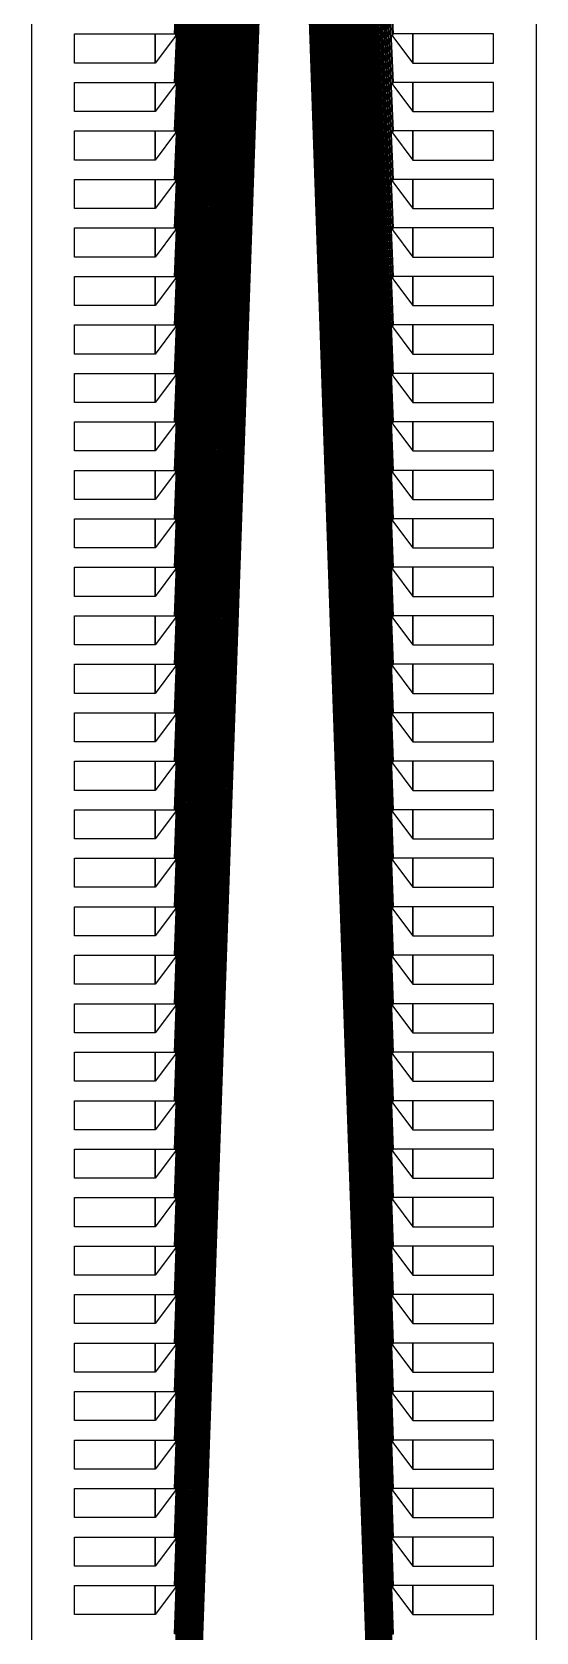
# Model space of a CAD drawing. Header units: inches. Extents: x 106592 to 209533, y 57057 to 74911.
# Drawn here: x 170196 to 171253, y 58989 to 62342 of the extents above; entities that cross this region are included whole.
import ezdxf

# ---------------------------------------------------------------- set-up
doc = ezdxf.new("R2010")
doc.units = ezdxf.units.IN
doc.header["$MEASUREMENT"] = 0
for name, color, linetype in [('metal', 221, 'Continuous'), ('nitride window', 40, 'Continuous'), ('profile', 140, 'Continuous')]:
    doc.layers.add(name, color=color, linetype=linetype)

msp = doc.modelspace()

# ---------------------------------------------------------------- linework, layer by layer
at = {"layer": 'metal'}
for points in [[(170587.7, 63850), (170589.3, 63850), (170496.9, 61626.6), (170494.8, 61626.6)], [(170496.9, 61728.2), (170494.8, 61728.2), (170584.5, 63850), (170586.1, 63850)], [(170581.3, 63850), (170582.9, 63850), (170496.9, 61829.8), (170494.8, 61829.8)], [(170496.9, 61931.4), (170494.8, 61931.4), (170578.1, 63850), (170579.7, 63850)], [(170496.9, 62033), (170494.8, 62033), (170574.9, 63850), (170576.5, 63850)], [(170571.7, 63850), (170573.3, 63850), (170496.9, 62134.6), (170494.8, 62134.6)], [(170590.9, 63850), (170592.5, 63850), (170496.9, 61525), (170494.8, 61525)], [(170594.1, 63850), (170595.7, 63850), (170496.9, 61423.4), (170494.8, 61423.4)], [(170619.7, 63850), (170621.3, 63850), (170496.9, 60610.6), (170494.8, 60610.6)], [(170616.5, 63850), (170618.1, 63850), (170496.9, 60712.2), (170494.8, 60712.2)], [(170597.3, 63850), (170598.9, 63850), (170496.9, 61321.8), (170494.8, 61321.8)], [(170496.9, 61220.2), (170494.8, 61220.2), (170600.5, 63850), (170602.1, 63850)], [(170496.9, 61118.6), (170494.8, 61118.6), (170603.7, 63850), (170605.3, 63850)], [(170606.9, 63850), (170608.5, 63850), (170496.9, 61017), (170494.8, 61017)], [(170496.9, 60915.4), (170494.8, 60915.4), (170610.1, 63850), (170611.7, 63850)], [(170613.3, 63850), (170614.9, 63850), (170496.9, 60813.8), (170494.8, 60813.8)], [(170565.3, 63850), (170566.9, 63850), (170496.9, 62337.8), (170494.8, 62337.8)], [(170568.5, 63850), (170570.1, 63850), (170496.9, 62236.2), (170494.8, 62236.2)], [(170690.1, 63850), (170691.7, 63850), (170496.9, 58375.3), (170494.8, 58375.3)], [(170496.9, 58476.9), (170494.8, 58476.9), (170686.9, 63850), (170688.5, 63850)], [(170683.7, 63850), (170685.3, 63850), (170496.9, 58578.5), (170494.8, 58578.5)], [(170496.9, 58680.1), (170494.8, 58680.1), (170680.5, 63850), (170682.1, 63850)], [(170496.9, 58781.7), (170494.8, 58781.7), (170677.3, 63850), (170678.9, 63850)], [(170674.1, 63850), (170675.7, 63850), (170496.9, 58883.3), (170494.8, 58883.3)], [(170693.3, 63850), (170694.9, 63850), (170496.9, 58273.7), (170494.8, 58273.7)], [(170696.5, 63850), (170698.1, 63850), (170496.9, 58172.1), (170494.8, 58172.1)], [(170722.1, 63850), (170723.7, 63850), (170496.9, 57359.2), (170494.8, 57359.2)], [(170718.9, 63850), (170720.5, 63850), (170496.9, 57460.8), (170494.8, 57460.8)], [(170699.7, 63850), (170701.3, 63850), (170496.9, 58070.5), (170494.8, 58070.5)], [(170496.9, 57968.9), (170494.8, 57968.9), (170702.9, 63850), (170704.5, 63850)], [(170496.9, 57867.3), (170494.8, 57867.3), (170706.1, 63850), (170707.7, 63850)], [(170709.3, 63850), (170710.9, 63850), (170496.9, 57765.6), (170494.8, 57765.6)], [(170496.9, 57664), (170494.8, 57664), (170712.5, 63850), (170714.1, 63850)], [(170715.7, 63850), (170717.3, 63850), (170496.9, 57562.4), (170494.8, 57562.4)], [(170664.5, 63850), (170666.1, 63850), (170496.9, 59188.1), (170494.8, 59188.1)], [(170496.9, 59289.7), (170494.8, 59289.7), (170661.3, 63850), (170662.9, 63850)], [(170658.1, 63850), (170659.7, 63850), (170496.9, 59391.3), (170494.8, 59391.3)], [(170496.9, 59492.9), (170494.8, 59492.9), (170654.9, 63850), (170656.5, 63850)], [(170496.9, 59594.5), (170494.8, 59594.5), (170651.7, 63850), (170653.3, 63850)], [(170648.5, 63850), (170650.1, 63850), (170496.9, 59696.1), (170494.8, 59696.1)], [(170667.7, 63850), (170669.3, 63850), (170496.9, 59086.5), (170494.8, 59086.5)], [(170670.9, 63850), (170672.5, 63850), (170496.9, 58984.9), (170494.8, 58984.9)], [(170645.3, 63850), (170646.9, 63850), (170496.9, 59797.7), (170494.8, 59797.7)], [(170642.1, 63850), (170643.7, 63850), (170496.9, 59899.3), (170494.8, 59899.3)], [(170622.9, 63850), (170624.5, 63850), (170496.9, 60509), (170494.8, 60509)], [(170496.9, 60407.4), (170494.8, 60407.4), (170626.1, 63850), (170627.7, 63850)], [(170496.9, 60305.7), (170494.8, 60305.7), (170629.3, 63850), (170630.9, 63850)], [(170632.5, 63850), (170634.1, 63850), (170496.9, 60204.1), (170494.8, 60204.1)], [(170496.9, 60102.5), (170494.8, 60102.5), (170635.7, 63850), (170637.3, 63850)], [(170638.9, 63850), (170640.5, 63850), (170496.9, 60000.9), (170494.8, 60000.9)], [(170726.9, 63850), (170725.3, 63850), (170952, 57359.2), (170954.1, 57359.2)], [(170730.1, 63850), (170728.5, 63850), (170952, 57460.8), (170954.1, 57460.8)], [(170733.3, 63850), (170731.7, 63850), (170952, 57562.4), (170954.1, 57562.4)], [(170952, 57664), (170954.1, 57664), (170736.5, 63850), (170734.9, 63850)], [(170739.7, 63850), (170738.1, 63850), (170952, 57765.6), (170954.1, 57765.6)], [(170952, 57867.3), (170954.1, 57867.3), (170742.9, 63850), (170741.3, 63850)], [(170952, 57968.9), (170954.1, 57968.9), (170746.1, 63850), (170744.5, 63850)], [(170749.3, 63850), (170747.7, 63850), (170952, 58070.5), (170954.1, 58070.5)], [(170752.5, 63850), (170750.9, 63850), (170952, 58172.1), (170954.1, 58172.1)], [(170755.7, 63850), (170754.1, 63850), (170952, 58273.7), (170954.1, 58273.7)], [(170758.9, 63850), (170757.3, 63850), (170952, 58375.3), (170954.1, 58375.3)], [(170952, 58476.9), (170954.1, 58476.9), (170762.1, 63850), (170760.5, 63850)], [(170765.3, 63850), (170763.7, 63850), (170952, 58578.5), (170954.1, 58578.5)], [(170952, 58680.1), (170954.1, 58680.1), (170768.5, 63850), (170766.9, 63850)], [(170952, 58781.7), (170954.1, 58781.7), (170771.7, 63850), (170770.1, 63850)], [(170774.9, 63850), (170773.3, 63850), (170952, 58883.3), (170954.1, 58883.3)], [(170778.1, 63850), (170776.5, 63850), (170952, 58984.9), (170954.1, 58984.9)], [(170781.3, 63850), (170779.7, 63850), (170952, 59086.5), (170954.1, 59086.5)], [(170784.5, 63850), (170782.9, 63850), (170952, 59188.1), (170954.1, 59188.1)], [(170952, 59289.7), (170954.1, 59289.7), (170787.7, 63850), (170786.1, 63850)], [(170790.9, 63850), (170789.3, 63850), (170952, 59391.3), (170954.1, 59391.3)], [(170952, 59492.9), (170954.1, 59492.9), (170794.1, 63850), (170792.5, 63850)], [(170952, 59594.5), (170954.1, 59594.5), (170797.3, 63850), (170795.7, 63850)], [(170800.5, 63850), (170798.9, 63850), (170952, 59696.1), (170954.1, 59696.1)], [(170803.7, 63850), (170802.1, 63850), (170952, 59797.7), (170954.1, 59797.7)], [(170806.9, 63850), (170805.3, 63850), (170952, 59899.3), (170954.1, 59899.3)], [(170810.1, 63850), (170808.5, 63850), (170952, 60000.9), (170954.1, 60000.9)], [(170952, 60102.5), (170954.1, 60102.5), (170813.3, 63850), (170811.7, 63850)], [(170816.5, 63850), (170814.9, 63850), (170952, 60204.1), (170954.1, 60204.1)], [(170952, 60305.7), (170954.1, 60305.7), (170819.7, 63850), (170818.1, 63850)], [(170952, 60407.4), (170954.1, 60407.4), (170822.9, 63850), (170821.3, 63850)], [(170826.1, 63850), (170824.5, 63850), (170952, 60509), (170954.1, 60509)], [(170829.3, 63850), (170827.7, 63850), (170952, 60610.6), (170954.1, 60610.6)], [(170832.5, 63850), (170830.9, 63850), (170952, 60712.2), (170954.1, 60712.2)], [(170835.7, 63850), (170834.1, 63850), (170952, 60813.8), (170954.1, 60813.8)], [(170952, 60915.4), (170954.1, 60915.4), (170838.9, 63850), (170837.3, 63850)], [(170842.1, 63850), (170840.5, 63850), (170952, 61017), (170954.1, 61017)], [(170952, 61118.6), (170954.1, 61118.6), (170845.3, 63850), (170843.7, 63850)], [(170952, 61220.2), (170954.1, 61220.2), (170848.5, 63850), (170846.9, 63850)], [(170851.7, 63850), (170850.1, 63850), (170952, 61321.8), (170954.1, 61321.8)], [(170854.9, 63850), (170853.3, 63850), (170952, 61423.4), (170954.1, 61423.4)], [(170858.1, 63850), (170856.5, 63850), (170952, 61525), (170954.1, 61525)], [(170861.3, 63850), (170859.7, 63850), (170952, 61626.6), (170954.1, 61626.6)], [(170952, 61728.2), (170954.1, 61728.2), (170864.5, 63850), (170862.9, 63850)], [(170867.7, 63850), (170866.1, 63850), (170952, 61829.8), (170954.1, 61829.8)], [(170952, 61931.4), (170954.1, 61931.4), (170870.9, 63850), (170869.3, 63850)], [(170952, 62033), (170954.1, 62033), (170874.1, 63850), (170872.5, 63850)], [(170877.3, 63850), (170875.7, 63850), (170952, 62134.6), (170954.1, 62134.6)], [(170880.5, 63850), (170878.9, 63850), (170952, 62236.2), (170954.1, 62236.2)], [(170883.7, 63850), (170882.1, 63850), (170952, 62337.8), (170954.1, 62337.8)], [(170285.3, 62337.8), (170454.6, 62337.8), (170454.6, 62276.9), (170285.3, 62276.9)], [(170454.6, 62276.9), (170454.6, 62337.8), (170496.9, 62337.8), (170496.9, 62333.6), (170454.6, 62276.9)], [(170994.4, 62276.9), (170994.4, 62337.8), (170952, 62337.8), (170952, 62333.6), (170994.4, 62276.9)], [(171163.7, 62337.8), (170994.4, 62337.8), (170994.4, 62276.9), (171163.7, 62276.9)], [(170285.3, 62236.2), (170454.6, 62236.2), (170454.6, 62175.3), (170285.3, 62175.3)], [(170454.6, 62175.3), (170454.6, 62236.2), (170496.9, 62236.2), (170496.9, 62232), (170454.6, 62175.3)], [(170994.4, 62175.3), (170994.4, 62236.2), (170952, 62236.2), (170952, 62232), (170994.4, 62175.3)], [(171163.7, 62236.2), (170994.4, 62236.2), (170994.4, 62175.3), (171163.7, 62175.3)], [(170285.3, 62134.6), (170454.6, 62134.6), (170454.6, 62073.7), (170285.3, 62073.7)], [(170454.6, 62073.7), (170454.6, 62134.6), (170496.9, 62134.6), (170496.9, 62130.4), (170454.6, 62073.7)], [(170994.4, 62073.7), (170994.4, 62134.6), (170952, 62134.6), (170952, 62130.4), (170994.4, 62073.7)], [(171163.7, 62134.6), (170994.4, 62134.6), (170994.4, 62073.7), (171163.7, 62073.7)], [(170285.3, 62033), (170454.6, 62033), (170454.6, 61972.1), (170285.3, 61972.1)], [(170454.6, 61972.1), (170454.6, 62033), (170496.9, 62033), (170496.9, 62028.8), (170454.6, 61972.1)], [(170994.4, 61972.1), (170994.4, 62033), (170952, 62033), (170952, 62028.8), (170994.4, 61972.1)], [(171163.7, 62033), (170994.4, 62033), (170994.4, 61972.1), (171163.7, 61972.1)], [(170285.3, 61931.4), (170454.6, 61931.4), (170454.6, 61870.4), (170285.3, 61870.4)], [(170454.6, 61870.4), (170454.6, 61931.4), (170496.9, 61931.4), (170496.9, 61927.2), (170454.6, 61870.4)], [(170994.4, 61870.4), (170994.4, 61931.4), (170952, 61931.4), (170952, 61927.2), (170994.4, 61870.4)], [(171163.7, 61931.4), (170994.4, 61931.4), (170994.4, 61870.4), (171163.7, 61870.4)], [(170285.3, 61829.8), (170454.6, 61829.8), (170454.6, 61768.8), (170285.3, 61768.8)], [(170454.6, 61768.8), (170454.6, 61829.8), (170496.9, 61829.8), (170496.9, 61825.6), (170454.6, 61768.8)], [(170994.4, 61768.8), (170994.4, 61829.8), (170952, 61829.8), (170952, 61825.6), (170994.4, 61768.8)], [(171163.7, 61829.8), (170994.4, 61829.8), (170994.4, 61768.8), (171163.7, 61768.8)], [(170285.3, 61728.2), (170454.6, 61728.2), (170454.6, 61667.2), (170285.3, 61667.2)], [(170454.6, 61667.2), (170454.6, 61728.2), (170496.9, 61728.2), (170496.9, 61724), (170454.6, 61667.2)], [(170994.4, 61667.2), (170994.4, 61728.2), (170952, 61728.2), (170952, 61724), (170994.4, 61667.2)], [(171163.7, 61728.2), (170994.4, 61728.2), (170994.4, 61667.2), (171163.7, 61667.2)], [(170285.3, 61626.6), (170454.6, 61626.6), (170454.6, 61565.6), (170285.3, 61565.6)], [(170454.6, 61565.6), (170454.6, 61626.6), (170496.9, 61626.6), (170496.9, 61622.4), (170454.6, 61565.6)], [(170994.4, 61565.6), (170994.4, 61626.6), (170952, 61626.6), (170952, 61622.4), (170994.4, 61565.6)], [(171163.7, 61626.6), (170994.4, 61626.6), (170994.4, 61565.6), (171163.7, 61565.6)], [(170285.3, 61525), (170454.6, 61525), (170454.6, 61464), (170285.3, 61464)], [(170454.6, 61464), (170454.6, 61525), (170496.9, 61525), (170496.9, 61520.8), (170454.6, 61464)], [(170994.4, 61464), (170994.4, 61525), (170952, 61525), (170952, 61520.8), (170994.4, 61464)], [(171163.7, 61525), (170994.4, 61525), (170994.4, 61464), (171163.7, 61464)], [(170285.3, 61423.4), (170454.6, 61423.4), (170454.6, 61362.4), (170285.3, 61362.4)], [(170454.6, 61362.4), (170454.6, 61423.4), (170496.9, 61423.4), (170496.9, 61419.2), (170454.6, 61362.4)], [(170994.4, 61362.4), (170994.4, 61423.4), (170952, 61423.4), (170952, 61419.2), (170994.4, 61362.4)], [(171163.7, 61423.4), (170994.4, 61423.4), (170994.4, 61362.4), (171163.7, 61362.4)], [(170285.3, 61321.8), (170454.6, 61321.8), (170454.6, 61260.8), (170285.3, 61260.8)], [(170454.6, 61260.8), (170454.6, 61321.8), (170496.9, 61321.8), (170496.9, 61317.6), (170454.6, 61260.8)], [(170994.4, 61260.8), (170994.4, 61321.8), (170952, 61321.8), (170952, 61317.6), (170994.4, 61260.8)], [(171163.7, 61321.8), (170994.4, 61321.8), (170994.4, 61260.8), (171163.7, 61260.8)], [(170285.3, 61220.2), (170454.6, 61220.2), (170454.6, 61159.2), (170285.3, 61159.2)], [(170454.6, 61159.2), (170454.6, 61220.2), (170496.9, 61220.2), (170496.9, 61216), (170454.6, 61159.2)], [(170994.4, 61159.2), (170994.4, 61220.2), (170952, 61220.2), (170952, 61216), (170994.4, 61159.2)], [(171163.7, 61220.2), (170994.4, 61220.2), (170994.4, 61159.2), (171163.7, 61159.2)], [(170285.3, 61118.6), (170454.6, 61118.6), (170454.6, 61057.6), (170285.3, 61057.6)], [(170454.6, 61057.6), (170454.6, 61118.6), (170496.9, 61118.6), (170496.9, 61114.3), (170454.6, 61057.6)], [(170994.4, 61057.6), (170994.4, 61118.6), (170952, 61118.6), (170952, 61114.3), (170994.4, 61057.6)], [(171163.7, 61118.6), (170994.4, 61118.6), (170994.4, 61057.6), (171163.7, 61057.6)], [(170285.3, 61017), (170454.6, 61017), (170454.6, 60956), (170285.3, 60956)], [(170454.6, 60956), (170454.6, 61017), (170496.9, 61017), (170496.9, 61012.7), (170454.6, 60956)], [(170994.4, 60956), (170994.4, 61017), (170952, 61017), (170952, 61012.7), (170994.4, 60956)], [(171163.7, 61017), (170994.4, 61017), (170994.4, 60956), (171163.7, 60956)], [(170285.3, 60915.4), (170454.6, 60915.4), (170454.6, 60854.4), (170285.3, 60854.4)], [(170454.6, 60854.4), (170454.6, 60915.4), (170496.9, 60915.4), (170496.9, 60911.1), (170454.6, 60854.4)], [(170994.4, 60854.4), (170994.4, 60915.4), (170952, 60915.4), (170952, 60911.1), (170994.4, 60854.4)], [(171163.7, 60915.4), (170994.4, 60915.4), (170994.4, 60854.4), (171163.7, 60854.4)], [(170285.3, 60813.8), (170454.6, 60813.8), (170454.6, 60752.8), (170285.3, 60752.8)], [(170454.6, 60752.8), (170454.6, 60813.8), (170496.9, 60813.8), (170496.9, 60809.5), (170454.6, 60752.8)], [(170994.4, 60752.8), (170994.4, 60813.8), (170952, 60813.8), (170952, 60809.5), (170994.4, 60752.8)], [(171163.7, 60813.8), (170994.4, 60813.8), (170994.4, 60752.8), (171163.7, 60752.8)], [(170285.3, 60712.2), (170454.6, 60712.2), (170454.6, 60651.2), (170285.3, 60651.2)], [(170454.6, 60651.2), (170454.6, 60712.2), (170496.9, 60712.2), (170496.9, 60707.9), (170454.6, 60651.2)], [(170994.4, 60651.2), (170994.4, 60712.2), (170952, 60712.2), (170952, 60707.9), (170994.4, 60651.2)], [(171163.7, 60712.2), (170994.4, 60712.2), (170994.4, 60651.2), (171163.7, 60651.2)], [(170285.3, 60610.6), (170454.6, 60610.6), (170454.6, 60549.6), (170285.3, 60549.6)], [(170454.6, 60549.6), (170454.6, 60610.6), (170496.9, 60610.6), (170496.9, 60606.3), (170454.6, 60549.6)], [(170994.4, 60549.6), (170994.4, 60610.6), (170952, 60610.6), (170952, 60606.3), (170994.4, 60549.6)], [(171163.7, 60610.6), (170994.4, 60610.6), (170994.4, 60549.6), (171163.7, 60549.6)], [(170285.3, 60509), (170454.6, 60509), (170454.6, 60448), (170285.3, 60448)], [(170454.6, 60448), (170454.6, 60509), (170496.9, 60509), (170496.9, 60504.7), (170454.6, 60448)], [(170994.4, 60448), (170994.4, 60509), (170952, 60509), (170952, 60504.7), (170994.4, 60448)], [(171163.7, 60509), (170994.4, 60509), (170994.4, 60448), (171163.7, 60448)], [(170285.3, 60407.4), (170454.6, 60407.4), (170454.6, 60346.4), (170285.3, 60346.4)], [(170454.6, 60346.4), (170454.6, 60407.4), (170496.9, 60407.4), (170496.9, 60403.1), (170454.6, 60346.4)], [(170994.4, 60346.4), (170994.4, 60407.4), (170952, 60407.4), (170952, 60403.1), (170994.4, 60346.4)], [(171163.7, 60407.4), (170994.4, 60407.4), (170994.4, 60346.4), (171163.7, 60346.4)], [(170285.3, 60305.7), (170454.6, 60305.7), (170454.6, 60244.8), (170285.3, 60244.8)], [(170454.6, 60244.8), (170454.6, 60305.7), (170496.9, 60305.7), (170496.9, 60301.5), (170454.6, 60244.8)], [(170994.4, 60244.8), (170994.4, 60305.7), (170952, 60305.7), (170952, 60301.5), (170994.4, 60244.8)], [(171163.7, 60305.7), (170994.4, 60305.7), (170994.4, 60244.8), (171163.7, 60244.8)], [(170285.3, 60204.1), (170454.6, 60204.1), (170454.6, 60143.2), (170285.3, 60143.2)], [(170454.6, 60143.2), (170454.6, 60204.1), (170496.9, 60204.1), (170496.9, 60199.9), (170454.6, 60143.2)], [(170994.4, 60143.2), (170994.4, 60204.1), (170952, 60204.1), (170952, 60199.9), (170994.4, 60143.2)], [(171163.7, 60204.1), (170994.4, 60204.1), (170994.4, 60143.2), (171163.7, 60143.2)], [(170285.3, 60102.5), (170454.6, 60102.5), (170454.6, 60041.6), (170285.3, 60041.6)], [(170454.6, 60041.6), (170454.6, 60102.5), (170496.9, 60102.5), (170496.9, 60098.3), (170454.6, 60041.6)], [(170994.4, 60041.6), (170994.4, 60102.5), (170952, 60102.5), (170952, 60098.3), (170994.4, 60041.6)], [(171163.7, 60102.5), (170994.4, 60102.5), (170994.4, 60041.6), (171163.7, 60041.6)], [(170285.3, 60000.9), (170454.6, 60000.9), (170454.6, 59940), (170285.3, 59940)], [(170454.6, 59940), (170454.6, 60000.9), (170496.9, 60000.9), (170496.9, 59996.7), (170454.6, 59940)], [(170994.4, 59940), (170994.4, 60000.9), (170952, 60000.9), (170952, 59996.7), (170994.4, 59940)], [(171163.7, 60000.9), (170994.4, 60000.9), (170994.4, 59940), (171163.7, 59940)], [(170285.3, 59899.3), (170454.6, 59899.3), (170454.6, 59838.4), (170285.3, 59838.4)], [(170454.6, 59838.4), (170454.6, 59899.3), (170496.9, 59899.3), (170496.9, 59895.1), (170454.6, 59838.4)], [(170994.4, 59838.4), (170994.4, 59899.3), (170952, 59899.3), (170952, 59895.1), (170994.4, 59838.4)], [(171163.7, 59899.3), (170994.4, 59899.3), (170994.4, 59838.4), (171163.7, 59838.4)], [(170285.3, 59797.7), (170454.6, 59797.7), (170454.6, 59736.8), (170285.3, 59736.8)], [(170454.6, 59736.8), (170454.6, 59797.7), (170496.9, 59797.7), (170496.9, 59793.5), (170454.6, 59736.8)], [(170994.4, 59736.8), (170994.4, 59797.7), (170952, 59797.7), (170952, 59793.5), (170994.4, 59736.8)], [(171163.7, 59797.7), (170994.4, 59797.7), (170994.4, 59736.8), (171163.7, 59736.8)], [(170285.3, 59696.1), (170454.6, 59696.1), (170454.6, 59635.2), (170285.3, 59635.2)], [(170454.6, 59635.2), (170454.6, 59696.1), (170496.9, 59696.1), (170496.9, 59691.9), (170454.6, 59635.2)], [(170994.4, 59635.2), (170994.4, 59696.1), (170952, 59696.1), (170952, 59691.9), (170994.4, 59635.2)], [(171163.7, 59696.1), (170994.4, 59696.1), (170994.4, 59635.2), (171163.7, 59635.2)], [(170285.3, 59594.5), (170454.6, 59594.5), (170454.6, 59533.6), (170285.3, 59533.6)], [(170454.6, 59533.6), (170454.6, 59594.5), (170496.9, 59594.5), (170496.9, 59590.3), (170454.6, 59533.6)], [(170994.4, 59533.6), (170994.4, 59594.5), (170952, 59594.5), (170952, 59590.3), (170994.4, 59533.6)], [(171163.7, 59594.5), (170994.4, 59594.5), (170994.4, 59533.6), (171163.7, 59533.6)], [(170285.3, 59492.9), (170454.6, 59492.9), (170454.6, 59432), (170285.3, 59432)], [(170454.6, 59432), (170454.6, 59492.9), (170496.9, 59492.9), (170496.9, 59488.7), (170454.6, 59432)], [(170994.4, 59432), (170994.4, 59492.9), (170952, 59492.9), (170952, 59488.7), (170994.4, 59432)], [(171163.7, 59492.9), (170994.4, 59492.9), (170994.4, 59432), (171163.7, 59432)], [(170285.3, 59391.3), (170454.6, 59391.3), (170454.6, 59330.3), (170285.3, 59330.3)], [(170454.6, 59330.3), (170454.6, 59391.3), (170496.9, 59391.3), (170496.9, 59387.1), (170454.6, 59330.3)], [(170994.4, 59330.3), (170994.4, 59391.3), (170952, 59391.3), (170952, 59387.1), (170994.4, 59330.3)], [(171163.7, 59391.3), (170994.4, 59391.3), (170994.4, 59330.3), (171163.7, 59330.3)], [(170285.3, 59289.7), (170454.6, 59289.7), (170454.6, 59228.7), (170285.3, 59228.7)], [(170454.6, 59228.7), (170454.6, 59289.7), (170496.9, 59289.7), (170496.9, 59285.5), (170454.6, 59228.7)], [(170994.4, 59228.7), (170994.4, 59289.7), (170952, 59289.7), (170952, 59285.5), (170994.4, 59228.7)], [(171163.7, 59289.7), (170994.4, 59289.7), (170994.4, 59228.7), (171163.7, 59228.7)], [(170285.3, 59188.1), (170454.6, 59188.1), (170454.6, 59127.1), (170285.3, 59127.1)], [(170454.6, 59127.1), (170454.6, 59188.1), (170496.9, 59188.1), (170496.9, 59183.9), (170454.6, 59127.1)], [(170994.4, 59127.1), (170994.4, 59188.1), (170952, 59188.1), (170952, 59183.9), (170994.4, 59127.1)], [(171163.7, 59188.1), (170994.4, 59188.1), (170994.4, 59127.1), (171163.7, 59127.1)], [(170285.3, 59086.5), (170454.6, 59086.5), (170454.6, 59025.5), (170285.3, 59025.5)], [(170454.6, 59025.5), (170454.6, 59086.5), (170496.9, 59086.5), (170496.9, 59082.3), (170454.6, 59025.5)], [(170994.4, 59025.5), (170994.4, 59086.5), (170952, 59086.5), (170952, 59082.3), (170994.4, 59025.5)], [(171163.7, 59086.5), (170994.4, 59086.5), (170994.4, 59025.5), (171163.7, 59025.5)]]:
    msp.add_lwpolyline(points, close=True, dxfattribs=at)
at = {"layer": 'nitride window'}
for points in [[(170285.3, 62337.8), (170454.6, 62337.8), (170454.6, 62276.9), (170285.3, 62276.9)], [(171163.7, 62337.8), (170994.4, 62337.8), (170994.4, 62276.9), (171163.7, 62276.9)], [(170285.3, 62236.2), (170454.6, 62236.2), (170454.6, 62175.3), (170285.3, 62175.3)], [(171163.7, 62236.2), (170994.4, 62236.2), (170994.4, 62175.3), (171163.7, 62175.3)], [(170285.3, 62134.6), (170454.6, 62134.6), (170454.6, 62073.7), (170285.3, 62073.7)], [(171163.7, 62134.6), (170994.4, 62134.6), (170994.4, 62073.7), (171163.7, 62073.7)], [(170285.3, 62033), (170454.6, 62033), (170454.6, 61972.1), (170285.3, 61972.1)], [(171163.7, 62033), (170994.4, 62033), (170994.4, 61972.1), (171163.7, 61972.1)], [(170285.3, 61931.4), (170454.6, 61931.4), (170454.6, 61870.4), (170285.3, 61870.4)], [(171163.7, 61931.4), (170994.4, 61931.4), (170994.4, 61870.4), (171163.7, 61870.4)], [(170285.3, 61829.8), (170454.6, 61829.8), (170454.6, 61768.8), (170285.3, 61768.8)], [(171163.7, 61829.8), (170994.4, 61829.8), (170994.4, 61768.8), (171163.7, 61768.8)], [(170285.3, 61728.2), (170454.6, 61728.2), (170454.6, 61667.2), (170285.3, 61667.2)], [(171163.7, 61728.2), (170994.4, 61728.2), (170994.4, 61667.2), (171163.7, 61667.2)], [(170285.3, 61626.6), (170454.6, 61626.6), (170454.6, 61565.6), (170285.3, 61565.6)], [(171163.7, 61626.6), (170994.4, 61626.6), (170994.4, 61565.6), (171163.7, 61565.6)], [(170285.3, 61525), (170454.6, 61525), (170454.6, 61464), (170285.3, 61464)], [(171163.7, 61525), (170994.4, 61525), (170994.4, 61464), (171163.7, 61464)], [(170285.3, 61423.4), (170454.6, 61423.4), (170454.6, 61362.4), (170285.3, 61362.4)], [(171163.7, 61423.4), (170994.4, 61423.4), (170994.4, 61362.4), (171163.7, 61362.4)], [(170285.3, 61321.8), (170454.6, 61321.8), (170454.6, 61260.8), (170285.3, 61260.8)], [(171163.7, 61321.8), (170994.4, 61321.8), (170994.4, 61260.8), (171163.7, 61260.8)], [(170285.3, 61220.2), (170454.6, 61220.2), (170454.6, 61159.2), (170285.3, 61159.2)], [(171163.7, 61220.2), (170994.4, 61220.2), (170994.4, 61159.2), (171163.7, 61159.2)], [(170285.3, 61118.6), (170454.6, 61118.6), (170454.6, 61057.6), (170285.3, 61057.6)], [(171163.7, 61118.6), (170994.4, 61118.6), (170994.4, 61057.6), (171163.7, 61057.6)], [(170285.3, 61017), (170454.6, 61017), (170454.6, 60956), (170285.3, 60956)], [(171163.7, 61017), (170994.4, 61017), (170994.4, 60956), (171163.7, 60956)], [(170285.3, 60915.4), (170454.6, 60915.4), (170454.6, 60854.4), (170285.3, 60854.4)], [(171163.7, 60915.4), (170994.4, 60915.4), (170994.4, 60854.4), (171163.7, 60854.4)], [(170285.3, 60813.8), (170454.6, 60813.8), (170454.6, 60752.8), (170285.3, 60752.8)], [(171163.7, 60813.8), (170994.4, 60813.8), (170994.4, 60752.8), (171163.7, 60752.8)], [(170285.3, 60712.2), (170454.6, 60712.2), (170454.6, 60651.2), (170285.3, 60651.2)], [(171163.7, 60712.2), (170994.4, 60712.2), (170994.4, 60651.2), (171163.7, 60651.2)], [(170285.3, 60610.6), (170454.6, 60610.6), (170454.6, 60549.6), (170285.3, 60549.6)], [(171163.7, 60610.6), (170994.4, 60610.6), (170994.4, 60549.6), (171163.7, 60549.6)], [(170285.3, 60509), (170454.6, 60509), (170454.6, 60448), (170285.3, 60448)], [(171163.7, 60509), (170994.4, 60509), (170994.4, 60448), (171163.7, 60448)], [(170285.3, 60407.4), (170454.6, 60407.4), (170454.6, 60346.4), (170285.3, 60346.4)], [(171163.7, 60407.4), (170994.4, 60407.4), (170994.4, 60346.4), (171163.7, 60346.4)], [(170285.3, 60305.7), (170454.6, 60305.7), (170454.6, 60244.8), (170285.3, 60244.8)], [(171163.7, 60305.7), (170994.4, 60305.7), (170994.4, 60244.8), (171163.7, 60244.8)], [(170285.3, 60204.1), (170454.6, 60204.1), (170454.6, 60143.2), (170285.3, 60143.2)], [(171163.7, 60204.1), (170994.4, 60204.1), (170994.4, 60143.2), (171163.7, 60143.2)], [(170285.3, 60102.5), (170454.6, 60102.5), (170454.6, 60041.6), (170285.3, 60041.6)], [(171163.7, 60102.5), (170994.4, 60102.5), (170994.4, 60041.6), (171163.7, 60041.6)], [(170285.3, 60000.9), (170454.6, 60000.9), (170454.6, 59940), (170285.3, 59940)], [(171163.7, 60000.9), (170994.4, 60000.9), (170994.4, 59940), (171163.7, 59940)], [(170285.3, 59899.3), (170454.6, 59899.3), (170454.6, 59838.4), (170285.3, 59838.4)], [(171163.7, 59899.3), (170994.4, 59899.3), (170994.4, 59838.4), (171163.7, 59838.4)], [(170285.3, 59797.7), (170454.6, 59797.7), (170454.6, 59736.8), (170285.3, 59736.8)], [(171163.7, 59797.7), (170994.4, 59797.7), (170994.4, 59736.8), (171163.7, 59736.8)], [(170285.3, 59696.1), (170454.6, 59696.1), (170454.6, 59635.2), (170285.3, 59635.2)], [(171163.7, 59696.1), (170994.4, 59696.1), (170994.4, 59635.2), (171163.7, 59635.2)], [(170285.3, 59594.5), (170454.6, 59594.5), (170454.6, 59533.6), (170285.3, 59533.6)], [(171163.7, 59594.5), (170994.4, 59594.5), (170994.4, 59533.6), (171163.7, 59533.6)], [(170285.3, 59492.9), (170454.6, 59492.9), (170454.6, 59432), (170285.3, 59432)], [(171163.7, 59492.9), (170994.4, 59492.9), (170994.4, 59432), (171163.7, 59432)], [(170285.3, 59391.3), (170454.6, 59391.3), (170454.6, 59330.3), (170285.3, 59330.3)], [(171163.7, 59391.3), (170994.4, 59391.3), (170994.4, 59330.3), (171163.7, 59330.3)], [(170285.3, 59289.7), (170454.6, 59289.7), (170454.6, 59228.7), (170285.3, 59228.7)], [(171163.7, 59289.7), (170994.4, 59289.7), (170994.4, 59228.7), (171163.7, 59228.7)], [(170285.3, 59188.1), (170454.6, 59188.1), (170454.6, 59127.1), (170285.3, 59127.1)], [(171163.7, 59188.1), (170994.4, 59188.1), (170994.4, 59127.1), (171163.7, 59127.1)], [(170285.3, 59086.5), (170454.6, 59086.5), (170454.6, 59025.5), (170285.3, 59025.5)], [(171163.7, 59086.5), (170994.4, 59086.5), (170994.4, 59025.5), (171163.7, 59025.5)]]:
    msp.add_lwpolyline(points, close=True, dxfattribs=at)
at = {"layer": 'profile'}
msp.add_lwpolyline([(170196.2, 63983.5), (170429.5, 64339.7), (171019.5, 64339.7), (171252.8, 63983.5), (171252.8, 57298.3), (171232.8, 57278.3), (170216.2, 57278.3), (170196.2, 57298.3)], close=True, dxfattribs=at)

doc.saveas('drawing.dxf')
